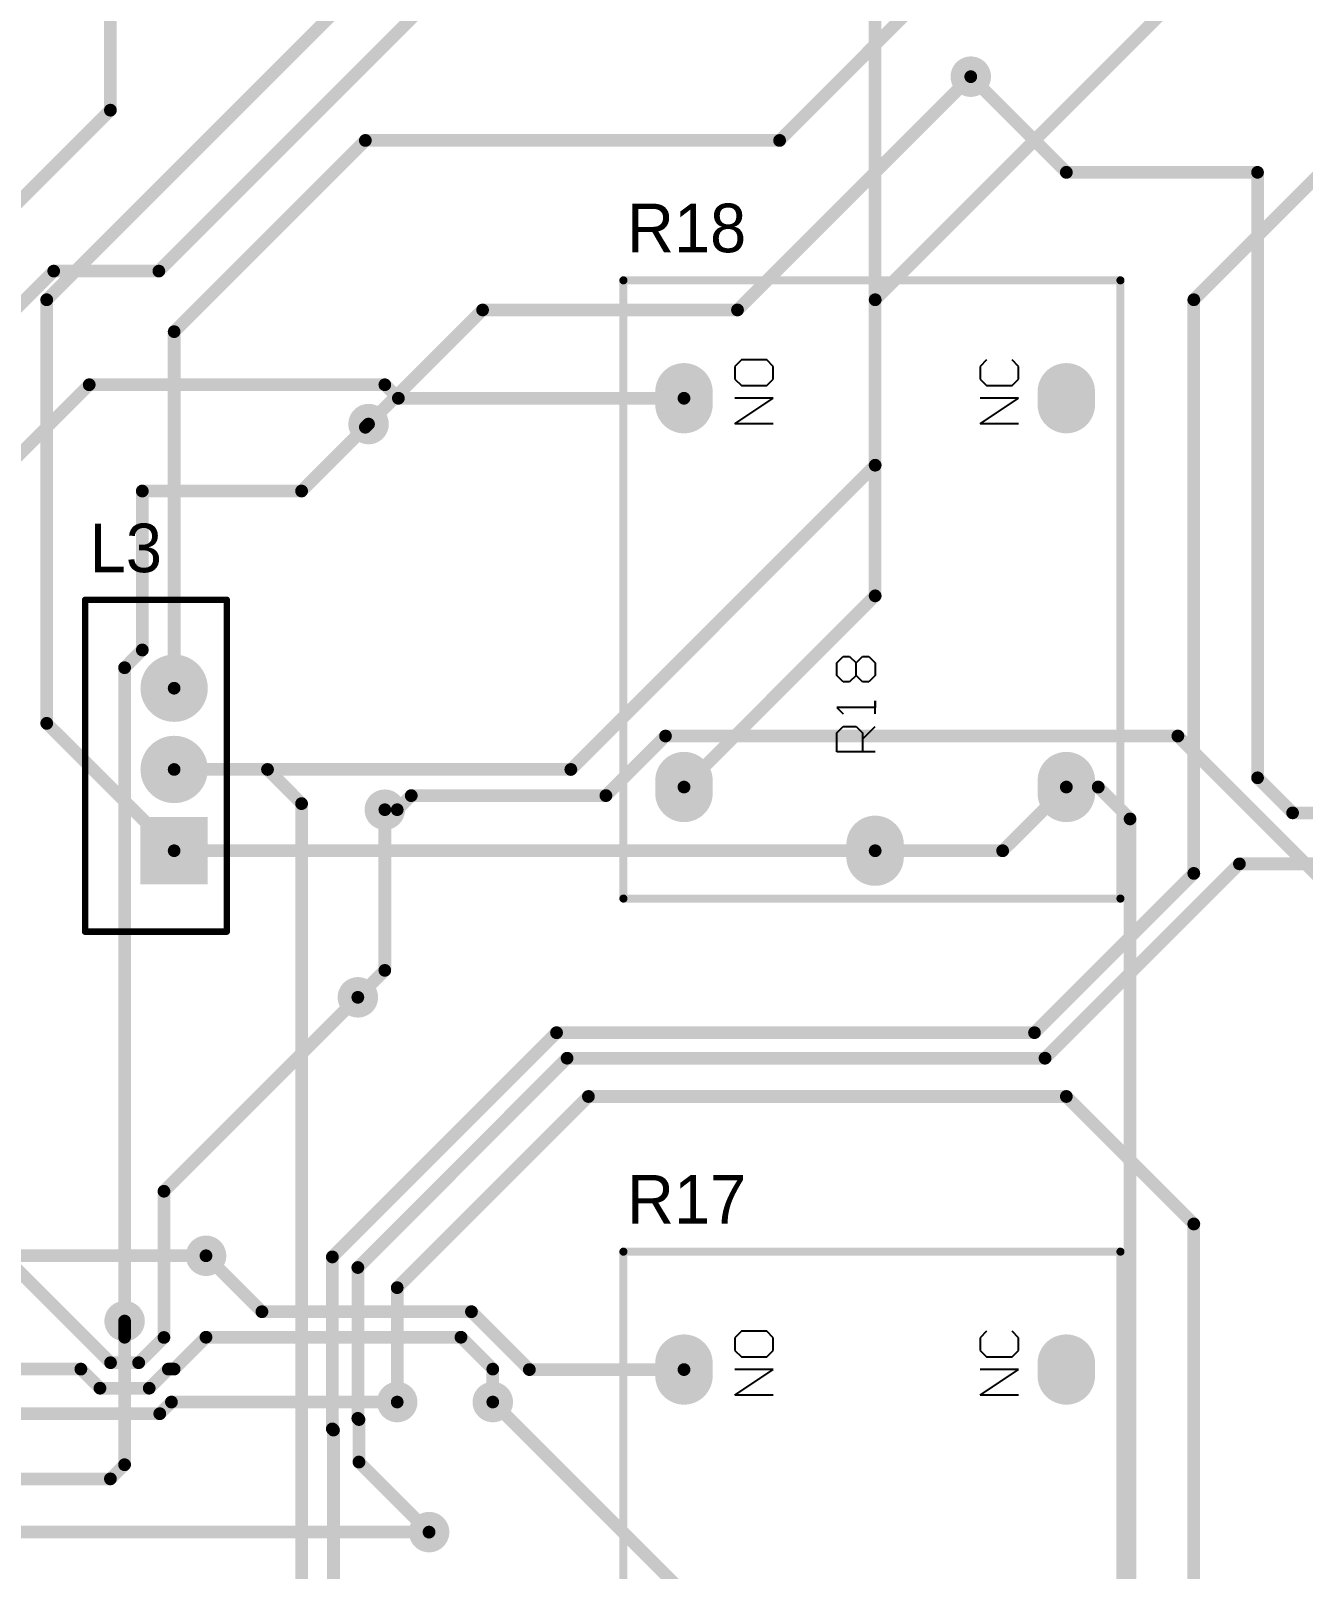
# Model space of a CAD drawing. Header units: millimetres. Extents: x 1.1 to 12.7, y 1.1 to 8.9.
# Drawn here: x 3.972 to 5.545, y 3.679 to 5.579 of the extents above; entities that cross this region are included whole.
import ezdxf

# ---------------------------------------------------------------- set-up
doc = ezdxf.new("R2010")
doc.units = ezdxf.units.MM
doc.header["$MEASUREMENT"] = 0
for name, color, linetype in [('BottomLayer', 5, 'Continuous'), ('BottomSolder', 6, 'Continuous'), ('Mechanical29', 56, 'Continuous'), ('MultiLayer', 9, 'Continuous'), ('PadHoleLayer', 156, 'Continuous'), ('TopLayer', 1, 'Continuous'), ('TopOverlay', 2, 'Continuous'), ('TopSolder', 216, 'Continuous'), ('ViaHoleLayer', 16, 'Continuous')]:
    doc.layers.add(name, color=color, linetype=linetype)

# ---------------------------------------------------------------- blocks, each defined once
blk = doc.blocks.new('RELAYARP03F_11')
at = {"layer": 'BottomLayer', "const_width": 0.063}
for points in [[(-0.2323, 0.2362), (-0.248, 0.2362)], [(0.248, 0.2362), (0.2323, 0.2362)], [(-0.311, 0), (-0.3268, 0)], [(-0.2323, -0.2362), (-0.248, -0.2362)], [(0.248, -0.2362), (0.2323, -0.2362)]]:
    blk.add_lwpolyline(points, dxfattribs=at)
at = {"layer": 'BottomLayer', "const_width": 0.0315}
for points in [[(-0.2638, 0.2362, 1), (-0.2323, 0.2362, 1)], [(-0.248, 0.2362, 1), (-0.2165, 0.2362, 1)], [(0.2165, 0.2362, 1), (0.248, 0.2362, 1)], [(0.2323, 0.2362, 1), (0.2638, 0.2362, 1)], [(-0.3425, 0, 1), (-0.311, 0, 1)], [(-0.3268, 0, 1), (-0.2953, 0, 1)], [(-0.2638, -0.2362, 1), (-0.2323, -0.2362, 1)], [(-0.248, -0.2362, 1), (-0.2165, -0.2362, 1)], [(0.2165, -0.2362, 1), (0.248, -0.2362, 1)], [(0.2323, -0.2362, 1), (0.2638, -0.2362, 1)]]:
    blk.add_lwpolyline(points, format="xyb", close=True, dxfattribs=at)
at = {"layer": 'BottomSolder', "const_width": 0.071}
for points in [[(-0.2323, 0.2362), (-0.248, 0.2362)], [(0.248, 0.2362), (0.2323, 0.2362)], [(-0.311, 0), (-0.3268, 0)], [(-0.2323, -0.2362), (-0.248, -0.2362)], [(0.248, -0.2362), (0.2323, -0.2362)]]:
    blk.add_lwpolyline(points, dxfattribs=at)
at = {"layer": 'BottomSolder', "const_width": 0.0355}
for points in [[(-0.2658, 0.2362, 1), (-0.2303, 0.2362, 1)], [(-0.25, 0.2362, 1), (-0.2145, 0.2362, 1)], [(0.2145, 0.2362, 1), (0.25, 0.2362, 1)], [(0.2303, 0.2362, 1), (0.2658, 0.2362, 1)], [(-0.3445, 0, 1), (-0.309, 0, 1)], [(-0.3288, 0, 1), (-0.2933, 0, 1)], [(-0.2658, -0.2362, 1), (-0.2303, -0.2362, 1)], [(-0.25, -0.2362, 1), (-0.2145, -0.2362, 1)], [(0.2145, -0.2362, 1), (0.25, -0.2362, 1)], [(0.2303, -0.2362, 1), (0.2658, -0.2362, 1)]]:
    blk.add_lwpolyline(points, format="xyb", close=True, dxfattribs=at)
at = {"layer": 'Mechanical29'}
for p, q in [((0.2087, 0.126), (0.2087, 0.1732)), ((0.2087, 0.1732), (0.2401, 0.126)), ((0.2401, 0.126), (0.2401, 0.1732)), ((0.2638, 0.1732), (0.2559, 0.1653)), ((0.2795, 0.1732), (0.2638, 0.1732)), ((0.2874, 0.1653), (0.2795, 0.1732)), ((0.2559, 0.1653), (0.2559, 0.1339)), ((0.2874, 0.1339), (0.2874, 0.1653)), ((0.2559, 0.1339), (0.2638, 0.126)), ((0.2795, 0.126), (0.2874, 0.1339)), ((0.2638, 0.126), (0.2795, 0.126)), ((-0.1969, 0), (-0.1969, 0.0472)), ((-0.1969, 0.0472), (-0.1732, 0.0472)), ((-0.1732, 0.0472), (-0.1654, 0.0394)), ((-0.1654, 0.0394), (-0.1654, 0.0236)), ((-0.1418, 0.0472), (-0.1496, 0.0394)), ((-0.1418, 0), (-0.1418, 0.0472)), ((-0.1103, 0.0394), (-0.1024, 0.0472)), ((-0.1103, 0.0315), (-0.1103, 0.0394)), ((-0.1024, 0.0472), (-0.0866, 0.0472)), ((-0.0866, 0.0472), (-0.0788, 0.0394)), ((-0.0788, 0.0394), (-0.0788, 0.0315)), ((-0.1654, 0.0236), (-0.1732, 0.0157)), ((-0.1024, 0.0236), (-0.1103, 0.0315)), ((-0.1103, 0.0157), (-0.1024, 0.0236)), ((-0.1024, 0.0236), (-0.0866, 0.0236)), ((-0.0788, 0.0315), (-0.0866, 0.0236)), ((-0.0866, 0.0236), (-0.0788, 0.0157)), ((-0.1732, 0.0157), (-0.1969, 0.0157)), ((-0.1811, 0.0157), (-0.1654, 0)), ((-0.1496, 0), (-0.1339, 0)), ((-0.1339, 0), (-0.1418, 0)), ((-0.1103, 0.0079), (-0.1103, 0.0157)), ((-0.1024, 0), (-0.1103, 0.0079)), ((-0.0866, 0), (-0.1024, 0)), ((-0.0788, 0.0079), (-0.0866, 0)), ((-0.0788, 0.0157), (-0.0788, 0.0079)), ((0.2087, -0.1772), (0.2087, -0.1299)), ((0.2087, -0.1299), (0.2401, -0.1772)), ((0.2401, -0.1772), (0.2401, -0.1299)), ((0.2638, -0.1299), (0.2559, -0.1378)), ((0.2795, -0.1299), (0.2638, -0.1299)), ((0.2874, -0.1378), (0.2795, -0.1299)), ((0.2559, -0.1378), (0.2559, -0.1693)), ((0.2559, -0.1693), (0.2638, -0.1772)), ((0.2795, -0.1772), (0.2874, -0.1693)), ((0.2638, -0.1772), (0.2795, -0.1772))]:
    blk.add_line(p, q, dxfattribs=at)
at = {"layer": 'Mechanical29', "const_width": 0.01}
for points in [[(-0.378, 0.311), (0.3858, 0.311)], [(-0.378, 0.311), (-0.378, -0.3031)], [(0.3858, 0.311), (0.3858, -0.3031)], [(-0.378, -0.3031), (0.3858, -0.3031)]]:
    blk.add_lwpolyline(points, dxfattribs=at)
at = {"layer": 'Mechanical29', "const_width": 0.005}
for points in [[(-0.3805, 0.311, 1), (-0.3755, 0.311, 1)], [(-0.3805, 0.311, 1), (-0.3755, 0.311, 1)], [(0.3833, 0.311, 1), (0.3883, 0.311, 1)], [(0.3833, 0.311, 1), (0.3883, 0.311, 1)], [(-0.3805, -0.3031, 1), (-0.3755, -0.3031, 1)], [(-0.3805, -0.3031, 1), (-0.3755, -0.3031, 1)], [(0.3833, -0.3031, 1), (0.3883, -0.3031, 1)], [(0.3833, -0.3031, 1), (0.3883, -0.3031, 1)]]:
    blk.add_lwpolyline(points, format="xyb", close=True, dxfattribs=at)
at = {"layer": 'MultiLayer', "const_width": 0.063}
for points in [[(-0.2323, 0.2362), (-0.248, 0.2362)], [(0.248, 0.2362), (0.2323, 0.2362)], [(-0.311, 0), (-0.3268, 0)], [(-0.2323, -0.2362), (-0.248, -0.2362)], [(0.248, -0.2362), (0.2323, -0.2362)]]:
    blk.add_lwpolyline(points, dxfattribs=at)
at = {"layer": 'MultiLayer', "const_width": 0.0315}
for points in [[(-0.2638, 0.2362, 1), (-0.2323, 0.2362, 1)], [(-0.248, 0.2362, 1), (-0.2165, 0.2362, 1)], [(0.2165, 0.2362, 1), (0.248, 0.2362, 1)], [(0.2323, 0.2362, 1), (0.2638, 0.2362, 1)], [(-0.3425, 0, 1), (-0.311, 0, 1)], [(-0.3268, 0, 1), (-0.2953, 0, 1)], [(-0.2638, -0.2362, 1), (-0.2323, -0.2362, 1)], [(-0.248, -0.2362, 1), (-0.2165, -0.2362, 1)], [(0.2165, -0.2362, 1), (0.248, -0.2362, 1)], [(0.2323, -0.2362, 1), (0.2638, -0.2362, 1)]]:
    blk.add_lwpolyline(points, format="xyb", close=True, dxfattribs=at)
at = {"layer": 'PadHoleLayer', "const_width": 0.0295}
for points in [[(-0.2549, 0.2362, 1), (-0.2254, 0.2362, 1)], [(0.2254, 0.2362, 1), (0.2549, 0.2362, 1)], [(-0.3337, 0, 1), (-0.3041, 0, 1)], [(-0.2549, -0.2362, 1), (-0.2254, -0.2362, 1)], [(0.2254, -0.2362, 1), (0.2549, -0.2362, 1)]]:
    blk.add_lwpolyline(points, format="xyb", close=True, dxfattribs=at)
at = {"layer": 'TopLayer', "const_width": 0.063}
for points in [[(-0.2323, 0.2362), (-0.248, 0.2362)], [(0.248, 0.2362), (0.2323, 0.2362)], [(-0.311, 0), (-0.3268, 0)], [(-0.2323, -0.2362), (-0.248, -0.2362)], [(0.248, -0.2362), (0.2323, -0.2362)]]:
    blk.add_lwpolyline(points, dxfattribs=at)
at = {"layer": 'TopLayer', "const_width": 0.0315}
for points in [[(-0.2638, 0.2362, 1), (-0.2323, 0.2362, 1)], [(-0.248, 0.2362, 1), (-0.2165, 0.2362, 1)], [(0.2165, 0.2362, 1), (0.248, 0.2362, 1)], [(0.2323, 0.2362, 1), (0.2638, 0.2362, 1)], [(-0.3425, 0, 1), (-0.311, 0, 1)], [(-0.3268, 0, 1), (-0.2953, 0, 1)], [(-0.2638, -0.2362, 1), (-0.2323, -0.2362, 1)], [(-0.248, -0.2362, 1), (-0.2165, -0.2362, 1)], [(0.2165, -0.2362, 1), (0.248, -0.2362, 1)], [(0.2323, -0.2362, 1), (0.2638, -0.2362, 1)]]:
    blk.add_lwpolyline(points, format="xyb", close=True, dxfattribs=at)
at = {"layer": 'TopOverlay'}
for p, q in [((0.2087, 0.126), (0.2087, 0.1732)), ((0.2087, 0.1732), (0.2401, 0.126)), ((0.2401, 0.126), (0.2401, 0.1732)), ((0.2638, 0.1732), (0.2559, 0.1653)), ((0.2795, 0.1732), (0.2638, 0.1732)), ((0.2874, 0.1653), (0.2795, 0.1732)), ((0.2559, 0.1653), (0.2559, 0.1339)), ((0.2874, 0.1339), (0.2874, 0.1653)), ((0.2559, 0.1339), (0.2638, 0.126)), ((0.2795, 0.126), (0.2874, 0.1339)), ((0.2638, 0.126), (0.2795, 0.126)), ((0.2087, -0.1772), (0.2087, -0.1299)), ((0.2087, -0.1299), (0.2401, -0.1772)), ((0.2401, -0.1772), (0.2401, -0.1299)), ((0.2638, -0.1299), (0.2559, -0.1378)), ((0.2795, -0.1299), (0.2638, -0.1299)), ((0.2874, -0.1378), (0.2795, -0.1299)), ((0.2559, -0.1378), (0.2559, -0.1693)), ((0.2559, -0.1693), (0.2638, -0.1772)), ((0.2795, -0.1772), (0.2874, -0.1693)), ((0.2638, -0.1772), (0.2795, -0.1772))]:
    blk.add_line(p, q, dxfattribs=at)
at = {"layer": 'TopOverlay', "const_width": 0.01}
for points in [[(-0.378, 0.311), (-0.378, -0.3031)], [(-0.378, 0.311), (0.3858, 0.311)], [(0.3858, 0.311), (0.3858, -0.3031)], [(-0.378, -0.3031), (0.3858, -0.3031)]]:
    blk.add_lwpolyline(points, dxfattribs=at)
at = {"layer": 'TopOverlay', "const_width": 0.005}
for points in [[(-0.3805, 0.311, 1), (-0.3755, 0.311, 1)], [(-0.3805, 0.311, 1), (-0.3755, 0.311, 1)], [(0.3833, 0.311, 1), (0.3883, 0.311, 1)], [(0.3833, 0.311, 1), (0.3883, 0.311, 1)], [(-0.3805, -0.3031, 1), (-0.3755, -0.3031, 1)], [(-0.3805, -0.3031, 1), (-0.3755, -0.3031, 1)], [(0.3833, -0.3031, 1), (0.3883, -0.3031, 1)], [(0.3833, -0.3031, 1), (0.3883, -0.3031, 1)]]:
    blk.add_lwpolyline(points, format="xyb", close=True, dxfattribs=at)
at = {"layer": 'TopSolder', "const_width": 0.071}
for points in [[(-0.2323, 0.2362), (-0.248, 0.2362)], [(0.248, 0.2362), (0.2323, 0.2362)], [(-0.311, 0), (-0.3268, 0)], [(-0.2323, -0.2362), (-0.248, -0.2362)], [(0.248, -0.2362), (0.2323, -0.2362)]]:
    blk.add_lwpolyline(points, dxfattribs=at)
at = {"layer": 'TopSolder', "const_width": 0.0355}
for points in [[(-0.2658, 0.2362, 1), (-0.2303, 0.2362, 1)], [(-0.25, 0.2362, 1), (-0.2145, 0.2362, 1)], [(0.2145, 0.2362, 1), (0.25, 0.2362, 1)], [(0.2303, 0.2362, 1), (0.2658, 0.2362, 1)], [(-0.3445, 0, 1), (-0.309, 0, 1)], [(-0.3288, 0, 1), (-0.2933, 0, 1)], [(-0.2658, -0.2362, 1), (-0.2303, -0.2362, 1)], [(-0.25, -0.2362, 1), (-0.2145, -0.2362, 1)], [(0.2145, -0.2362, 1), (0.25, -0.2362, 1)], [(0.2303, -0.2362, 1), (0.2658, -0.2362, 1)]]:
    blk.add_lwpolyline(points, format="xyb", close=True, dxfattribs=at)
blk = doc.blocks.new('RELAYARP03F_12')
at = {"layer": 'BottomLayer', "const_width": 0.063}
for points in [[(-0.2323, 0.2362), (-0.248, 0.2362)], [(0.248, 0.2362), (0.2323, 0.2362)], [(-0.311, 0), (-0.3268, 0)], [(-0.2323, -0.2362), (-0.248, -0.2362)], [(0.248, -0.2362), (0.2323, -0.2362)]]:
    blk.add_lwpolyline(points, dxfattribs=at)
at = {"layer": 'BottomLayer', "const_width": 0.0315}
for points in [[(-0.2638, 0.2362, 1), (-0.2323, 0.2362, 1)], [(-0.248, 0.2362, 1), (-0.2165, 0.2362, 1)], [(0.2165, 0.2362, 1), (0.248, 0.2362, 1)], [(0.2323, 0.2362, 1), (0.2638, 0.2362, 1)], [(-0.3425, 0, 1), (-0.311, 0, 1)], [(-0.3268, 0, 1), (-0.2953, 0, 1)], [(-0.2638, -0.2362, 1), (-0.2323, -0.2362, 1)], [(-0.248, -0.2362, 1), (-0.2165, -0.2362, 1)], [(0.2165, -0.2362, 1), (0.248, -0.2362, 1)], [(0.2323, -0.2362, 1), (0.2638, -0.2362, 1)]]:
    blk.add_lwpolyline(points, format="xyb", close=True, dxfattribs=at)
at = {"layer": 'BottomSolder', "const_width": 0.071}
for points in [[(-0.2323, 0.2362), (-0.248, 0.2362)], [(0.248, 0.2362), (0.2323, 0.2362)], [(-0.311, 0), (-0.3268, 0)], [(-0.2323, -0.2362), (-0.248, -0.2362)], [(0.248, -0.2362), (0.2323, -0.2362)]]:
    blk.add_lwpolyline(points, dxfattribs=at)
at = {"layer": 'BottomSolder', "const_width": 0.0355}
for points in [[(-0.2658, 0.2362, 1), (-0.2303, 0.2362, 1)], [(-0.25, 0.2362, 1), (-0.2145, 0.2362, 1)], [(0.2145, 0.2362, 1), (0.25, 0.2362, 1)], [(0.2303, 0.2362, 1), (0.2658, 0.2362, 1)], [(-0.3445, 0, 1), (-0.309, 0, 1)], [(-0.3288, 0, 1), (-0.2933, 0, 1)], [(-0.2658, -0.2362, 1), (-0.2303, -0.2362, 1)], [(-0.25, -0.2362, 1), (-0.2145, -0.2362, 1)], [(0.2145, -0.2362, 1), (0.25, -0.2362, 1)], [(0.2303, -0.2362, 1), (0.2658, -0.2362, 1)]]:
    blk.add_lwpolyline(points, format="xyb", close=True, dxfattribs=at)
at = {"layer": 'Mechanical29'}
for p, q in [((0.2087, 0.126), (0.2087, 0.1732)), ((0.2087, 0.1732), (0.2401, 0.126)), ((0.2401, 0.126), (0.2401, 0.1732)), ((0.2638, 0.1732), (0.2559, 0.1653)), ((0.2795, 0.1732), (0.2638, 0.1732)), ((0.2874, 0.1653), (0.2795, 0.1732)), ((0.2559, 0.1653), (0.2559, 0.1339)), ((0.2874, 0.1339), (0.2874, 0.1653)), ((0.2559, 0.1339), (0.2638, 0.126)), ((0.2795, 0.126), (0.2874, 0.1339)), ((0.2638, 0.126), (0.2795, 0.126)), ((-0.1969, 0), (-0.1969, 0.0472)), ((-0.1969, 0.0472), (-0.1732, 0.0472)), ((-0.1732, 0.0472), (-0.1654, 0.0394)), ((-0.1654, 0.0394), (-0.1654, 0.0236)), ((-0.1418, 0.0472), (-0.1496, 0.0394)), ((-0.1418, 0), (-0.1418, 0.0472)), ((-0.1103, 0.0472), (-0.0788, 0.0472)), ((-0.0788, 0.0394), (-0.1103, 0.0079)), ((-0.0788, 0.0472), (-0.0788, 0.0394)), ((-0.1654, 0.0236), (-0.1732, 0.0157)), ((-0.1732, 0.0157), (-0.1969, 0.0157)), ((-0.1811, 0.0157), (-0.1654, 0)), ((-0.1496, 0), (-0.1339, 0)), ((-0.1339, 0), (-0.1418, 0)), ((-0.1103, 0.0079), (-0.1103, 0)), ((0.2087, -0.1772), (0.2087, -0.1299)), ((0.2087, -0.1299), (0.2401, -0.1772)), ((0.2401, -0.1772), (0.2401, -0.1299)), ((0.2638, -0.1299), (0.2559, -0.1378)), ((0.2795, -0.1299), (0.2638, -0.1299)), ((0.2874, -0.1378), (0.2795, -0.1299)), ((0.2559, -0.1378), (0.2559, -0.1693)), ((0.2559, -0.1693), (0.2638, -0.1772)), ((0.2795, -0.1772), (0.2874, -0.1693)), ((0.2638, -0.1772), (0.2795, -0.1772))]:
    blk.add_line(p, q, dxfattribs=at)
at = {"layer": 'Mechanical29', "const_width": 0.01}
for points in [[(-0.378, 0.311), (0.3858, 0.311)], [(-0.378, 0.311), (-0.378, -0.3031)], [(0.3858, 0.311), (0.3858, -0.3031)], [(-0.378, -0.3031), (0.3858, -0.3031)]]:
    blk.add_lwpolyline(points, dxfattribs=at)
at = {"layer": 'Mechanical29', "const_width": 0.005}
for points in [[(-0.3805, 0.311, 1), (-0.3755, 0.311, 1)], [(-0.3805, 0.311, 1), (-0.3755, 0.311, 1)], [(0.3833, 0.311, 1), (0.3883, 0.311, 1)], [(0.3833, 0.311, 1), (0.3883, 0.311, 1)], [(-0.3805, -0.3031, 1), (-0.3755, -0.3031, 1)], [(-0.3805, -0.3031, 1), (-0.3755, -0.3031, 1)], [(0.3833, -0.3031, 1), (0.3883, -0.3031, 1)], [(0.3833, -0.3031, 1), (0.3883, -0.3031, 1)]]:
    blk.add_lwpolyline(points, format="xyb", close=True, dxfattribs=at)
at = {"layer": 'MultiLayer', "const_width": 0.063}
for points in [[(-0.2323, 0.2362), (-0.248, 0.2362)], [(0.248, 0.2362), (0.2323, 0.2362)], [(-0.311, 0), (-0.3268, 0)], [(-0.2323, -0.2362), (-0.248, -0.2362)], [(0.248, -0.2362), (0.2323, -0.2362)]]:
    blk.add_lwpolyline(points, dxfattribs=at)
at = {"layer": 'MultiLayer', "const_width": 0.0315}
for points in [[(-0.2638, 0.2362, 1), (-0.2323, 0.2362, 1)], [(-0.248, 0.2362, 1), (-0.2165, 0.2362, 1)], [(0.2165, 0.2362, 1), (0.248, 0.2362, 1)], [(0.2323, 0.2362, 1), (0.2638, 0.2362, 1)], [(-0.3425, 0, 1), (-0.311, 0, 1)], [(-0.3268, 0, 1), (-0.2953, 0, 1)], [(-0.2638, -0.2362, 1), (-0.2323, -0.2362, 1)], [(-0.248, -0.2362, 1), (-0.2165, -0.2362, 1)], [(0.2165, -0.2362, 1), (0.248, -0.2362, 1)], [(0.2323, -0.2362, 1), (0.2638, -0.2362, 1)]]:
    blk.add_lwpolyline(points, format="xyb", close=True, dxfattribs=at)
at = {"layer": 'PadHoleLayer', "const_width": 0.0295}
for points in [[(-0.2549, 0.2362, 1), (-0.2254, 0.2362, 1)], [(0.2254, 0.2362, 1), (0.2549, 0.2362, 1)], [(-0.3337, 0, 1), (-0.3041, 0, 1)], [(-0.2549, -0.2362, 1), (-0.2254, -0.2362, 1)], [(0.2254, -0.2362, 1), (0.2549, -0.2362, 1)]]:
    blk.add_lwpolyline(points, format="xyb", close=True, dxfattribs=at)
at = {"layer": 'TopLayer', "const_width": 0.063}
for points in [[(-0.2323, 0.2362), (-0.248, 0.2362)], [(0.248, 0.2362), (0.2323, 0.2362)], [(-0.311, 0), (-0.3268, 0)], [(-0.2323, -0.2362), (-0.248, -0.2362)], [(0.248, -0.2362), (0.2323, -0.2362)]]:
    blk.add_lwpolyline(points, dxfattribs=at)
at = {"layer": 'TopLayer', "const_width": 0.0315}
for points in [[(-0.2638, 0.2362, 1), (-0.2323, 0.2362, 1)], [(-0.248, 0.2362, 1), (-0.2165, 0.2362, 1)], [(0.2165, 0.2362, 1), (0.248, 0.2362, 1)], [(0.2323, 0.2362, 1), (0.2638, 0.2362, 1)], [(-0.3425, 0, 1), (-0.311, 0, 1)], [(-0.3268, 0, 1), (-0.2953, 0, 1)], [(-0.2638, -0.2362, 1), (-0.2323, -0.2362, 1)], [(-0.248, -0.2362, 1), (-0.2165, -0.2362, 1)], [(0.2165, -0.2362, 1), (0.248, -0.2362, 1)], [(0.2323, -0.2362, 1), (0.2638, -0.2362, 1)]]:
    blk.add_lwpolyline(points, format="xyb", close=True, dxfattribs=at)
at = {"layer": 'TopOverlay'}
for p, q in [((0.2087, 0.126), (0.2087, 0.1732)), ((0.2087, 0.1732), (0.2401, 0.126)), ((0.2401, 0.126), (0.2401, 0.1732)), ((0.2638, 0.1732), (0.2559, 0.1653)), ((0.2795, 0.1732), (0.2638, 0.1732)), ((0.2874, 0.1653), (0.2795, 0.1732)), ((0.2559, 0.1653), (0.2559, 0.1339)), ((0.2874, 0.1339), (0.2874, 0.1653)), ((0.2559, 0.1339), (0.2638, 0.126)), ((0.2795, 0.126), (0.2874, 0.1339)), ((0.2638, 0.126), (0.2795, 0.126)), ((0.2087, -0.1772), (0.2087, -0.1299)), ((0.2087, -0.1299), (0.2401, -0.1772)), ((0.2401, -0.1772), (0.2401, -0.1299)), ((0.2638, -0.1299), (0.2559, -0.1378)), ((0.2795, -0.1299), (0.2638, -0.1299)), ((0.2874, -0.1378), (0.2795, -0.1299)), ((0.2559, -0.1378), (0.2559, -0.1693)), ((0.2559, -0.1693), (0.2638, -0.1772)), ((0.2795, -0.1772), (0.2874, -0.1693)), ((0.2638, -0.1772), (0.2795, -0.1772))]:
    blk.add_line(p, q, dxfattribs=at)
at = {"layer": 'TopOverlay', "const_width": 0.01}
for points in [[(-0.378, 0.311), (-0.378, -0.3031)], [(-0.378, 0.311), (0.3858, 0.311)], [(0.3858, 0.311), (0.3858, -0.3031)], [(-0.378, -0.3031), (0.3858, -0.3031)]]:
    blk.add_lwpolyline(points, dxfattribs=at)
at = {"layer": 'TopOverlay', "const_width": 0.005}
for points in [[(-0.3805, 0.311, 1), (-0.3755, 0.311, 1)], [(-0.3805, 0.311, 1), (-0.3755, 0.311, 1)], [(0.3833, 0.311, 1), (0.3883, 0.311, 1)], [(0.3833, 0.311, 1), (0.3883, 0.311, 1)], [(-0.3805, -0.3031, 1), (-0.3755, -0.3031, 1)], [(-0.3805, -0.3031, 1), (-0.3755, -0.3031, 1)], [(0.3833, -0.3031, 1), (0.3883, -0.3031, 1)], [(0.3833, -0.3031, 1), (0.3883, -0.3031, 1)]]:
    blk.add_lwpolyline(points, format="xyb", close=True, dxfattribs=at)
at = {"layer": 'TopSolder', "const_width": 0.071}
for points in [[(-0.2323, 0.2362), (-0.248, 0.2362)], [(0.248, 0.2362), (0.2323, 0.2362)], [(-0.311, 0), (-0.3268, 0)], [(-0.2323, -0.2362), (-0.248, -0.2362)], [(0.248, -0.2362), (0.2323, -0.2362)]]:
    blk.add_lwpolyline(points, dxfattribs=at)
at = {"layer": 'TopSolder', "const_width": 0.0355}
for points in [[(-0.2658, 0.2362, 1), (-0.2303, 0.2362, 1)], [(-0.25, 0.2362, 1), (-0.2145, 0.2362, 1)], [(0.2145, 0.2362, 1), (0.25, 0.2362, 1)], [(0.2303, 0.2362, 1), (0.2658, 0.2362, 1)], [(-0.3445, 0, 1), (-0.309, 0, 1)], [(-0.3288, 0, 1), (-0.2933, 0, 1)], [(-0.2658, -0.2362, 1), (-0.2303, -0.2362, 1)], [(-0.25, -0.2362, 1), (-0.2145, -0.2362, 1)], [(0.2145, -0.2362, 1), (0.25, -0.2362, 1)], [(0.2303, -0.2362, 1), (0.2658, -0.2362, 1)]]:
    blk.add_lwpolyline(points, format="xyb", close=True, dxfattribs=at)
blk = doc.blocks.new('L7805C_P_31')
at = {"layer": 'BottomLayer', "const_width": 0.0376}
for points in [[(0.0816, 0, 1), (0.1192, 0, 1)], [(0.182, 0, 1), (0.2196, 0, 1)]]:
    blk.add_lwpolyline(points, format="xyb", close=True, dxfattribs=at)
at = {"layer": 'BottomLayer'}
blk.add_solid([(-0.0376, -0.0376), (0.0376, -0.0376), (-0.0376, 0.0376), (0.0376, 0.0376)], dxfattribs=at)
at = {"layer": 'BottomSolder', "const_width": 0.0416}
for points in [[(0.0796, 0, 1), (0.1212, 0, 1)], [(0.18, 0, 1), (0.2216, 0, 1)]]:
    blk.add_lwpolyline(points, format="xyb", close=True, dxfattribs=at)
at = {"layer": 'BottomSolder'}
blk.add_solid([(-0.0416, -0.0416), (0.0416, -0.0416), (-0.0416, 0.0416), (0.0416, 0.0416)], dxfattribs=at)
at = {"layer": 'MultiLayer', "const_width": 0.0376}
for points in [[(0.0816, 0, 1), (0.1192, 0, 1)], [(0.182, 0, 1), (0.2196, 0, 1)]]:
    blk.add_lwpolyline(points, format="xyb", close=True, dxfattribs=at)
at = {"layer": 'MultiLayer'}
blk.add_solid([(-0.0376, -0.0376), (0.0376, -0.0376), (-0.0376, 0.0376), (0.0376, 0.0376)], dxfattribs=at)
at = {"layer": 'PadHoleLayer', "const_width": 0.025}
for points in [[(-0.0125, 0, 1), (0.0125, 0, 1)], [(0.0879, 0, 1), (0.1129, 0, 1)], [(0.1883, 0, 1), (0.2133, 0, 1)]]:
    blk.add_lwpolyline(points, format="xyb", close=True, dxfattribs=at)
at = {"layer": 'TopLayer', "const_width": 0.0376}
for points in [[(0.0816, 0, 1), (0.1192, 0, 1)], [(0.182, 0, 1), (0.2196, 0, 1)]]:
    blk.add_lwpolyline(points, format="xyb", close=True, dxfattribs=at)
at = {"layer": 'TopLayer'}
blk.add_solid([(-0.0376, -0.0376), (0.0376, -0.0376), (-0.0376, 0.0376), (0.0376, 0.0376)], dxfattribs=at)
at = {"layer": 'TopOverlay', "const_width": 0.00787}
for points in [[(-0.1, 0.11), (-0.1, -0.065)], [(-0.1, 0.11), (0.31, 0.11)], [(0.31, 0.11), (0.31, -0.065)], [(-0.1, -0.065), (0.31, -0.065)]]:
    blk.add_lwpolyline(points, dxfattribs=at)
at = {"layer": 'TopOverlay', "const_width": 0.00394}
for points in [[(-0.102, 0.11, 1), (-0.098, 0.11, 1)], [(-0.102, 0.11, 1), (-0.098, 0.11, 1)], [(0.308, 0.11, 1), (0.312, 0.11, 1)], [(0.308, 0.11, 1), (0.312, 0.11, 1)], [(-0.102, -0.065, 1), (-0.098, -0.065, 1)], [(-0.102, -0.065, 1), (-0.098, -0.065, 1)], [(0.308, -0.065, 1), (0.312, -0.065, 1)], [(0.308, -0.065, 1), (0.312, -0.065, 1)]]:
    blk.add_lwpolyline(points, format="xyb", close=True, dxfattribs=at)
at = {"layer": 'TopSolder', "const_width": 0.0416}
for points in [[(0.0796, 0, 1), (0.1212, 0, 1)], [(0.18, 0, 1), (0.2216, 0, 1)]]:
    blk.add_lwpolyline(points, format="xyb", close=True, dxfattribs=at)
at = {"layer": 'TopSolder'}
blk.add_solid([(-0.0416, -0.0416), (0.0416, -0.0416), (-0.0416, 0.0416), (0.0416, 0.0416)], dxfattribs=at)

msp = doc.modelspace()

# ---------------------------------------------------------------- linework, layer by layer
at = {"layer": 'BottomLayer', "const_width": 0.0157}
for points in [[(5.0157, 5.247), (5.5276, 5.7588)], [(3.9921, 5.247), (4.4252, 5.68)], [(4.8976, 5.4438), (5.0945, 5.6407)], [(4.8457, 5.2344), (5.1339, 5.5226)], [(4.1496, 5.2076), (4.3858, 5.4438)], [(4.3858, 5.4438), (4.8976, 5.4438)], [(5.4094, 5.247), (5.6063, 5.4438)], [(3.9921, 4.7237), (3.9921, 5.247)], [(5.0157, 4.8812), (5.0157, 5.247)], [(5.4094, 4.5383), (5.4094, 5.247)], [(4.3898, 5.0934), (4.5307, 5.2344)], [(4.5307, 5.2344), (4.8457, 5.2344)], [(4.1496, 4.7671), (4.1496, 5.2076)], [(4.3858, 5.0895), (4.3898, 5.0934)], [(4.7795, 4.645), (5.0157, 4.8812)], [(3.9921, 4.7237), (4.1496, 4.5663)], [(4.1496, 4.6667), (4.265, 4.6667)], [(4.265, 4.6667), (4.3071, 4.6245)], [(4.3071, 3.1327), (4.3071, 4.6245)], [(4.4099, 4.4185), (4.4099, 4.617)], [(5.2126, 4.3415), (5.4094, 4.5383)], [(5.2256, 4.31), (5.4658, 4.5501)], [(5.4658, 4.5501), (6.0087, 4.5501)], [(4.3766, 4.3852), (4.4099, 4.4185)], [(4.3451, 4.0645), (4.622, 4.3415)], [(4.622, 4.3415), (5.2126, 4.3415)], [(4.3766, 4.0514), (4.6351, 4.31)], [(4.6351, 4.31), (5.2256, 4.31)], [(4.4252, 4.0265), (4.6614, 4.2627)], [(4.6614, 4.2627), (5.252, 4.2627)], [(5.252, 4.2627), (5.4094, 4.1052)], [(5.4094, 3.5639), (5.4094, 4.1052)], [(3.4789, 4.0659), (4.189, 4.0659)], [(4.3451, 3.852), (4.3451, 4.0645)], [(4.3766, 3.865), (4.3766, 4.0514)], [(4.4252, 3.8852), (4.4252, 4.0265)], [(4.0884, 3.8078), (4.0884, 3.9852)], [(4.5433, 3.8852), (4.7957, 3.6328)], [(4.3451, 3.852), (4.3465, 3.8506)], [(4.3465, 3.0422), (4.3465, 3.8506)], [(4.3766, 3.865), (4.378, 3.8636)], [(4.378, 3.8111), (4.378, 3.8636)], [(4.0709, 3.7903), (4.0884, 3.8078)], [(4.378, 3.8111), (4.4646, 3.7245)], [(3.7559, 3.7903), (4.0709, 3.7903)]]:
    msp.add_lwpolyline(points, dxfattribs=at)
at = {"layer": 'BottomLayer'}
for points, const_width in [([(5.1214, 5.5226, 1), (5.1464, 5.5226, 1)], 0.025), ([(5.1299, 5.5226, 1), (5.1378, 5.5226, 1)], 0.00787), ([(4.3819, 5.4438, 1), (4.3898, 5.4438, 1)], 0.00787), ([(4.3819, 5.4438, 1), (4.3898, 5.4438, 1)], 0.00787), ([(4.8937, 5.4438, 1), (4.9016, 5.4438, 1)], 0.00787), ([(4.8937, 5.4438, 1), (4.9016, 5.4438, 1)], 0.00787), ([(3.9882, 5.247, 1), (3.9961, 5.247, 1)], 0.00787), ([(3.9882, 5.247, 1), (3.9961, 5.247, 1)], 0.00787), ([(5.0118, 5.247, 1), (5.0197, 5.247, 1)], 0.00787), ([(5.0118, 5.247, 1), (5.0197, 5.247, 1)], 0.00787), ([(5.4055, 5.247, 1), (5.4134, 5.247, 1)], 0.00787), ([(5.4055, 5.247, 1), (5.4134, 5.247, 1)], 0.00787), ([(4.5268, 5.2344, 1), (4.5346, 5.2344, 1)], 0.00787), ([(4.5268, 5.2344, 1), (4.5346, 5.2344, 1)], 0.00787), ([(4.8417, 5.2344, 1), (4.8496, 5.2344, 1)], 0.00787), ([(4.8417, 5.2344, 1), (4.8496, 5.2344, 1)], 0.00787), ([(4.1457, 5.2076, 1), (4.1535, 5.2076, 1)], 0.00787), ([(4.1457, 5.2076, 1), (4.1535, 5.2076, 1)], 0.00787), ([(4.3773, 5.0934, 1), (4.4023, 5.0934, 1)], 0.025), ([(4.3819, 5.0895, 1), (4.3898, 5.0895, 1)], 0.00787), ([(4.3858, 5.0934, 1), (4.3937, 5.0934, 1)], 0.00787), ([(4.3858, 5.0934, 1), (4.3937, 5.0934, 1)], 0.00787), ([(5.0118, 4.8812, 1), (5.0197, 4.8812, 1)], 0.00787), ([(5.0118, 4.8812, 1), (5.0197, 4.8812, 1)], 0.00787), ([(4.1457, 4.7671, 1), (4.1535, 4.7671, 1)], 0.00787), ([(3.9882, 4.7237, 1), (3.9961, 4.7237, 1)], 0.00787), ([(3.9882, 4.7237, 1), (3.9961, 4.7237, 1)], 0.00787), ([(4.1457, 4.6667, 1), (4.1535, 4.6667, 1)], 0.00787), ([(4.261, 4.6667, 1), (4.2689, 4.6667, 1)], 0.00787), ([(4.261, 4.6667, 1), (4.2689, 4.6667, 1)], 0.00787), ([(4.3974, 4.617, 1), (4.4224, 4.617, 1)], 0.025), ([(4.7756, 4.645, 1), (4.7835, 4.645, 1)], 0.00787), ([(4.3031, 4.6245, 1), (4.311, 4.6245, 1)], 0.00787), ([(4.3031, 4.6245, 1), (4.311, 4.6245, 1)], 0.00787), ([(4.406, 4.617, 1), (4.4138, 4.617, 1)], 0.00787), ([(4.1457, 4.5663, 1), (4.1535, 4.5663, 1)], 0.00787), ([(5.4055, 4.5383, 1), (5.4134, 4.5383, 1)], 0.00787), ([(5.4055, 4.5383, 1), (5.4134, 4.5383, 1)], 0.00787), ([(5.4619, 4.5501, 1), (5.4697, 4.5501, 1)], 0.00787), ([(5.4619, 4.5501, 1), (5.4697, 4.5501, 1)], 0.00787), ([(4.3641, 4.3852, 1), (4.3891, 4.3852, 1)], 0.025), ([(4.406, 4.4185, 1), (4.4138, 4.4185, 1)], 0.00787), ([(4.406, 4.4185, 1), (4.4138, 4.4185, 1)], 0.00787), ([(4.3726, 4.3852, 1), (4.3805, 4.3852, 1)], 0.00787), ([(4.6181, 4.3415, 1), (4.626, 4.3415, 1)], 0.00787), ([(4.6181, 4.3415, 1), (4.626, 4.3415, 1)], 0.00787), ([(5.2087, 4.3415, 1), (5.2165, 4.3415, 1)], 0.00787), ([(5.2087, 4.3415, 1), (5.2165, 4.3415, 1)], 0.00787), ([(4.6312, 4.31, 1), (4.639, 4.31, 1)], 0.00787), ([(4.6312, 4.31, 1), (4.639, 4.31, 1)], 0.00787), ([(5.2217, 4.31, 1), (5.2296, 4.31, 1)], 0.00787), ([(5.2217, 4.31, 1), (5.2296, 4.31, 1)], 0.00787), ([(4.6575, 4.2627, 1), (4.6654, 4.2627, 1)], 0.00787), ([(4.6575, 4.2627, 1), (4.6654, 4.2627, 1)], 0.00787), ([(5.248, 4.2627, 1), (5.2559, 4.2627, 1)], 0.00787), ([(5.248, 4.2627, 1), (5.2559, 4.2627, 1)], 0.00787), ([(5.4055, 4.1052, 1), (5.4134, 4.1052, 1)], 0.00787), ([(5.4055, 4.1052, 1), (5.4134, 4.1052, 1)], 0.00787), ([(4.1765, 4.0659, 1), (4.2015, 4.0659, 1)], 0.025), ([(4.185, 4.0659, 1), (4.1929, 4.0659, 1)], 0.00787), ([(4.3411, 4.0645, 1), (4.349, 4.0645, 1)], 0.00787), ([(4.3411, 4.0645, 1), (4.349, 4.0645, 1)], 0.00787), ([(4.3726, 4.0514, 1), (4.3805, 4.0514, 1)], 0.00787), ([(4.3726, 4.0514, 1), (4.3805, 4.0514, 1)], 0.00787), ([(4.4213, 4.0265, 1), (4.4291, 4.0265, 1)], 0.00787), ([(4.4213, 4.0265, 1), (4.4291, 4.0265, 1)], 0.00787), ([(4.0759, 3.9852, 1), (4.1009, 3.9852, 1)], 0.025), ([(4.0844, 3.9852, 1), (4.0923, 3.9852, 1)], 0.00787), ([(4.4127, 3.8852, 1), (4.4377, 3.8852, 1)], 0.025), ([(4.5308, 3.8852, 1), (4.5558, 3.8852, 1)], 0.025), ([(4.4213, 3.8852, 1), (4.4291, 3.8852, 1)], 0.00787), ([(4.5394, 3.8852, 1), (4.5472, 3.8852, 1)], 0.00787), ([(4.3411, 3.852, 1), (4.349, 3.852, 1)], 0.00787), ([(4.3411, 3.852, 1), (4.349, 3.852, 1)], 0.00787), ([(4.3425, 3.8506, 1), (4.3504, 3.8506, 1)], 0.00787), ([(4.3425, 3.8506, 1), (4.3504, 3.8506, 1)], 0.00787), ([(4.3726, 3.865, 1), (4.3805, 3.865, 1)], 0.00787), ([(4.3726, 3.865, 1), (4.3805, 3.865, 1)], 0.00787), ([(4.374, 3.8636, 1), (4.3819, 3.8636, 1)], 0.00787), ([(4.374, 3.8636, 1), (4.3819, 3.8636, 1)], 0.00787), ([(4.0844, 3.8078, 1), (4.0923, 3.8078, 1)], 0.00787), ([(4.0844, 3.8078, 1), (4.0923, 3.8078, 1)], 0.00787), ([(4.374, 3.8111, 1), (4.3819, 3.8111, 1)], 0.00787), ([(4.374, 3.8111, 1), (4.3819, 3.8111, 1)], 0.00787), ([(4.0669, 3.7903, 1), (4.0748, 3.7903, 1)], 0.00787), ([(4.0669, 3.7903, 1), (4.0748, 3.7903, 1)], 0.00787), ([(4.4521, 3.7245, 1), (4.4771, 3.7245, 1)], 0.025), ([(4.4606, 3.7245, 1), (4.4685, 3.7245, 1)], 0.00787)]:
    msp.add_lwpolyline(points, format="xyb", close=True, dxfattribs=dict(at, const_width=const_width))
at = {"layer": 'MultiLayer', "const_width": 0.025}
for points in [[(5.1214, 5.5226, 1), (5.1464, 5.5226, 1)], [(4.3773, 5.0934, 1), (4.4023, 5.0934, 1)], [(4.3974, 4.617, 1), (4.4224, 4.617, 1)], [(4.3641, 4.3852, 1), (4.3891, 4.3852, 1)], [(4.1765, 4.0659, 1), (4.2015, 4.0659, 1)], [(4.0759, 3.9852, 1), (4.1009, 3.9852, 1)], [(4.4127, 3.8852, 1), (4.4377, 3.8852, 1)], [(4.5308, 3.8852, 1), (4.5558, 3.8852, 1)], [(4.4521, 3.7245, 1), (4.4771, 3.7245, 1)]]:
    msp.add_lwpolyline(points, format="xyb", close=True, dxfattribs=at)
at = {"layer": 'TopLayer', "const_width": 0.0157}
for points in [[(4.0709, 5.4812), (4.0709, 7.3599)], [(4.1307, 5.2824), (4.7157, 5.8674)], [(5.0157, 5.0426), (5.0157, 5.8674)], [(5.1339, 5.5226), (5.252, 5.4044)], [(3.9134, 5.3237), (4.0709, 5.4812)], [(5.252, 5.4044), (5.4882, 5.4044)], [(5.4882, 4.6564), (5.4882, 5.4044)], [(3.9528, 5.2344), (4.0008, 5.2824)], [(4.0008, 5.2824), (4.1307, 5.2824)], [(3.9528, 5.0501), (4.0447, 5.142)], [(4.0447, 5.142), (4.4099, 5.142)], [(4.4099, 5.142), (4.4266, 5.1253)], [(4.4266, 5.1253), (4.7795, 5.1253)], [(4.3071, 5.0107), (4.3898, 5.0934)], [(4.6398, 4.6667), (5.0157, 5.0426)], [(4.1102, 4.8143), (4.1102, 5.0107)], [(4.1102, 5.0107), (4.3071, 5.0107)], [(4.0884, 4.7924), (4.1102, 4.8143)], [(4.0884, 3.9852), (4.0884, 4.7924)], [(4.6831, 4.6344), (4.7567, 4.708)], [(4.7567, 4.708), (5.3898, 4.708)], [(5.3898, 4.708), (5.6457, 4.4521)], [(4.1496, 4.6667), (4.6398, 4.6667)], [(5.4882, 4.6564), (5.5315, 4.6131)], [(4.4252, 4.617), (4.4425, 4.6344)], [(4.4425, 4.6344), (4.6831, 4.6344)], [(5.1732, 4.5663), (5.252, 4.645)], [(5.252, 4.645), (5.2913, 4.645)], [(5.2913, 4.645), (5.3307, 4.6056)], [(5.5315, 4.6131), (5.8425, 4.6131)], [(5.3307, 3.5237), (5.3307, 4.6056)], [(4.1496, 4.5663), (5.0157, 4.5663)], [(5.0157, 4.5663), (5.1732, 4.5663)], [(4.137, 4.1456), (4.3766, 4.3852)], [(4.137, 3.965), (4.137, 4.1456)], [(3.9134, 4.0914), (4.071, 3.9338)], [(4.189, 4.0659), (4.2581, 3.9968)], [(4.0884, 3.9653), (4.0884, 3.9852)], [(4.2581, 3.9968), (4.517, 3.9968)], [(4.517, 3.9968), (4.5884, 3.9253)], [(4.1058, 3.9338), (4.137, 3.965)], [(4.1496, 3.9259), (4.189, 3.9653)], [(4.189, 3.9653), (4.5039, 3.9653)], [(4.5039, 3.9653), (4.5433, 3.9259)], [(4.071, 3.9338), (4.1058, 3.9338)], [(3.4803, 3.9259), (4.0343, 3.9259)], [(4.0343, 3.9259), (4.058, 3.9023)], [(4.1188, 3.9023), (4.1424, 3.9259)], [(4.1424, 3.9259), (4.1496, 3.9259)], [(4.5433, 3.9259), (4.5433, 3.8852)], [(4.5884, 3.9253), (4.7795, 3.9253)], [(4.058, 3.9023), (4.1188, 3.9023)], [(3.4392, 3.8708), (4.1319, 3.8708)], [(4.1319, 3.8708), (4.1462, 3.8852)], [(4.1462, 3.8852), (4.4252, 3.8852)], [(3.4673, 3.7245), (4.4646, 3.7245)]]:
    msp.add_lwpolyline(points, dxfattribs=at)
at = {"layer": 'TopLayer'}
for points, const_width in [([(5.1214, 5.5226, 1), (5.1464, 5.5226, 1)], 0.025), ([(5.1299, 5.5226, 1), (5.1378, 5.5226, 1)], 0.00787), ([(4.0669, 5.4812, 1), (4.0748, 5.4812, 1)], 0.00787), ([(4.0669, 5.4812, 1), (4.0748, 5.4812, 1)], 0.00787), ([(5.248, 5.4044, 1), (5.2559, 5.4044, 1)], 0.00787), ([(5.248, 5.4044, 1), (5.2559, 5.4044, 1)], 0.00787), ([(5.4843, 5.4044, 1), (5.4921, 5.4044, 1)], 0.00787), ([(5.4843, 5.4044, 1), (5.4921, 5.4044, 1)], 0.00787), ([(3.9969, 5.2824, 1), (4.0047, 5.2824, 1)], 0.00787), ([(3.9969, 5.2824, 1), (4.0047, 5.2824, 1)], 0.00787), ([(4.1268, 5.2824, 1), (4.1346, 5.2824, 1)], 0.00787), ([(4.1268, 5.2824, 1), (4.1346, 5.2824, 1)], 0.00787), ([(4.0407, 5.142, 1), (4.0486, 5.142, 1)], 0.00787), ([(4.0407, 5.142, 1), (4.0486, 5.142, 1)], 0.00787), ([(4.406, 5.142, 1), (4.4138, 5.142, 1)], 0.00787), ([(4.406, 5.142, 1), (4.4138, 5.142, 1)], 0.00787), ([(4.4227, 5.1253, 1), (4.4306, 5.1253, 1)], 0.00787), ([(4.4227, 5.1253, 1), (4.4306, 5.1253, 1)], 0.00787), ([(4.7756, 5.1253, 1), (4.7835, 5.1253, 1)], 0.00787), ([(4.3773, 5.0934, 1), (4.4023, 5.0934, 1)], 0.025), ([(4.3858, 5.0934, 1), (4.3937, 5.0934, 1)], 0.00787), ([(5.0118, 5.0426, 1), (5.0197, 5.0426, 1)], 0.00787), ([(5.0118, 5.0426, 1), (5.0197, 5.0426, 1)], 0.00787), ([(4.1063, 5.0107, 1), (4.1142, 5.0107, 1)], 0.00787), ([(4.1063, 5.0107, 1), (4.1142, 5.0107, 1)], 0.00787), ([(4.3031, 5.0107, 1), (4.311, 5.0107, 1)], 0.00787), ([(4.3031, 5.0107, 1), (4.311, 5.0107, 1)], 0.00787), ([(4.1063, 4.8143, 1), (4.1142, 4.8143, 1)], 0.00787), ([(4.1063, 4.8143, 1), (4.1142, 4.8143, 1)], 0.00787), ([(4.0844, 4.7924, 1), (4.0923, 4.7924, 1)], 0.00787), ([(4.0844, 4.7924, 1), (4.0923, 4.7924, 1)], 0.00787), ([(4.7528, 4.708, 1), (4.7606, 4.708, 1)], 0.00787), ([(4.7528, 4.708, 1), (4.7606, 4.708, 1)], 0.00787), ([(5.3858, 4.708, 1), (5.3937, 4.708, 1)], 0.00787), ([(5.3858, 4.708, 1), (5.3937, 4.708, 1)], 0.00787), ([(4.1457, 4.6667, 1), (4.1535, 4.6667, 1)], 0.00787), ([(4.6358, 4.6667, 1), (4.6437, 4.6667, 1)], 0.00787), ([(4.6358, 4.6667, 1), (4.6437, 4.6667, 1)], 0.00787), ([(5.4843, 4.6564, 1), (5.4921, 4.6564, 1)], 0.00787), ([(5.4843, 4.6564, 1), (5.4921, 4.6564, 1)], 0.00787), ([(4.3974, 4.617, 1), (4.4224, 4.617, 1)], 0.025), ([(4.4386, 4.6344, 1), (4.4465, 4.6344, 1)], 0.00787), ([(4.4386, 4.6344, 1), (4.4465, 4.6344, 1)], 0.00787), ([(4.6791, 4.6344, 1), (4.687, 4.6344, 1)], 0.00787), ([(4.6791, 4.6344, 1), (4.687, 4.6344, 1)], 0.00787), ([(5.248, 4.645, 1), (5.2559, 4.645, 1)], 0.00787), ([(5.248, 4.645, 1), (5.2559, 4.645, 1)], 0.00787), ([(5.2874, 4.645, 1), (5.2953, 4.645, 1)], 0.00787), ([(5.2874, 4.645, 1), (5.2953, 4.645, 1)], 0.00787), ([(4.4213, 4.617, 1), (4.4291, 4.617, 1)], 0.00787), ([(5.5276, 4.6131, 1), (5.5354, 4.6131, 1)], 0.00787), ([(5.5276, 4.6131, 1), (5.5354, 4.6131, 1)], 0.00787), ([(5.3268, 4.6056, 1), (5.3346, 4.6056, 1)], 0.00787), ([(5.3268, 4.6056, 1), (5.3346, 4.6056, 1)], 0.00787), ([(4.1457, 4.5663, 1), (4.1535, 4.5663, 1)], 0.00787), ([(5.0118, 4.5663, 1), (5.0197, 4.5663, 1)], 0.00787), ([(5.0118, 4.5663, 1), (5.0197, 4.5663, 1)], 0.00787), ([(5.1693, 4.5663, 1), (5.1772, 4.5663, 1)], 0.00787), ([(5.1693, 4.5663, 1), (5.1772, 4.5663, 1)], 0.00787), ([(4.3641, 4.3852, 1), (4.3891, 4.3852, 1)], 0.025), ([(4.3726, 4.3852, 1), (4.3805, 4.3852, 1)], 0.00787), ([(4.1331, 4.1456, 1), (4.1409, 4.1456, 1)], 0.00787), ([(4.1331, 4.1456, 1), (4.1409, 4.1456, 1)], 0.00787), ([(4.1765, 4.0659, 1), (4.2015, 4.0659, 1)], 0.025), ([(4.185, 4.0659, 1), (4.1929, 4.0659, 1)], 0.00787), ([(4.0759, 3.9852, 1), (4.1009, 3.9852, 1)], 0.025), ([(4.0844, 3.9852, 1), (4.0923, 3.9852, 1)], 0.00787), ([(4.0844, 3.9852, 1), (4.0923, 3.9852, 1)], 0.00787), ([(4.2541, 3.9968, 1), (4.262, 3.9968, 1)], 0.00787), ([(4.2541, 3.9968, 1), (4.262, 3.9968, 1)], 0.00787), ([(4.513, 3.9968, 1), (4.5209, 3.9968, 1)], 0.00787), ([(4.513, 3.9968, 1), (4.5209, 3.9968, 1)], 0.00787), ([(4.0844, 3.9653, 1), (4.0923, 3.9653, 1)], 0.00787), ([(4.1331, 3.965, 1), (4.1409, 3.965, 1)], 0.00787), ([(4.1331, 3.965, 1), (4.1409, 3.965, 1)], 0.00787), ([(4.185, 3.9653, 1), (4.1929, 3.9653, 1)], 0.00787), ([(4.185, 3.9653, 1), (4.1929, 3.9653, 1)], 0.00787), ([(4.5, 3.9653, 1), (4.5079, 3.9653, 1)], 0.00787), ([(4.5, 3.9653, 1), (4.5079, 3.9653, 1)], 0.00787), ([(4.0671, 3.9338, 1), (4.0749, 3.9338, 1)], 0.00787), ([(4.0671, 3.9338, 1), (4.0749, 3.9338, 1)], 0.00787), ([(4.1018, 3.9338, 1), (4.1097, 3.9338, 1)], 0.00787), ([(4.1018, 3.9338, 1), (4.1097, 3.9338, 1)], 0.00787), ([(4.0304, 3.9259, 1), (4.0383, 3.9259, 1)], 0.00787), ([(4.0304, 3.9259, 1), (4.0383, 3.9259, 1)], 0.00787), ([(4.1385, 3.9259, 1), (4.1464, 3.9259, 1)], 0.00787), ([(4.1385, 3.9259, 1), (4.1464, 3.9259, 1)], 0.00787), ([(4.1457, 3.9259, 1), (4.1535, 3.9259, 1)], 0.00787), ([(4.1457, 3.9259, 1), (4.1535, 3.9259, 1)], 0.00787), ([(4.5394, 3.9259, 1), (4.5472, 3.9259, 1)], 0.00787), ([(4.5394, 3.9259, 1), (4.5472, 3.9259, 1)], 0.00787), ([(4.5845, 3.9253, 1), (4.5924, 3.9253, 1)], 0.00787), ([(4.5845, 3.9253, 1), (4.5924, 3.9253, 1)], 0.00787), ([(4.7756, 3.9253, 1), (4.7835, 3.9253, 1)], 0.00787), ([(4.054, 3.9023, 1), (4.0619, 3.9023, 1)], 0.00787), ([(4.054, 3.9023, 1), (4.0619, 3.9023, 1)], 0.00787), ([(4.1149, 3.9023, 1), (4.1227, 3.9023, 1)], 0.00787), ([(4.1149, 3.9023, 1), (4.1227, 3.9023, 1)], 0.00787), ([(4.4127, 3.8852, 1), (4.4377, 3.8852, 1)], 0.025), ([(4.5308, 3.8852, 1), (4.5558, 3.8852, 1)], 0.025), ([(4.1279, 3.8708, 1), (4.1358, 3.8708, 1)], 0.00787), ([(4.1279, 3.8708, 1), (4.1358, 3.8708, 1)], 0.00787), ([(4.1423, 3.8852, 1), (4.1502, 3.8852, 1)], 0.00787), ([(4.1423, 3.8852, 1), (4.1502, 3.8852, 1)], 0.00787), ([(4.4213, 3.8852, 1), (4.4291, 3.8852, 1)], 0.00787), ([(4.5394, 3.8852, 1), (4.5472, 3.8852, 1)], 0.00787), ([(4.4521, 3.7245, 1), (4.4771, 3.7245, 1)], 0.025), ([(4.4606, 3.7245, 1), (4.4685, 3.7245, 1)], 0.00787)]:
    msp.add_lwpolyline(points, format="xyb", close=True, dxfattribs=dict(at, const_width=const_width))
at = {"layer": 'ViaHoleLayer', "const_width": 0.014}
for points in [[(5.1269, 5.5226, 1), (5.1409, 5.5226, 1)], [(4.3828, 5.0934, 1), (4.3968, 5.0934, 1)], [(4.4029, 4.617, 1), (4.4169, 4.617, 1)], [(4.3696, 4.3852, 1), (4.3836, 4.3852, 1)], [(4.182, 4.0659, 1), (4.196, 4.0659, 1)], [(4.0814, 3.9852, 1), (4.0954, 3.9852, 1)], [(4.4182, 3.8852, 1), (4.4322, 3.8852, 1)], [(4.5363, 3.8852, 1), (4.5503, 3.8852, 1)], [(4.4576, 3.7245, 1), (4.4716, 3.7245, 1)]]:
    msp.add_lwpolyline(points, format="xyb", close=True, dxfattribs=at)

# ---------------------------------------------------------------- block references
at = {"rotation": 90}
for name, p in [('RELAYARP03F_11', (5.0157, 4.8852)), ('L7805C_P_31', (4.1496, 4.5663)), ('RELAYARP03F_12', (5.0157, 3.6852))]:
    msp.add_blockref(name, p, dxfattribs=at)

# ---------------------------------------------------------------- texts
at = {"layer": 'TopOverlay'}
for s, p in [('R18', (4.7092, 5.3057)), ('L3', (4.0453, 4.9104)), ('R17', (4.7092, 4.1057))]:
    msp.add_text(s, height=0.06, dxfattribs=at).set_placement(p)

doc.saveas('drawing.dxf')
